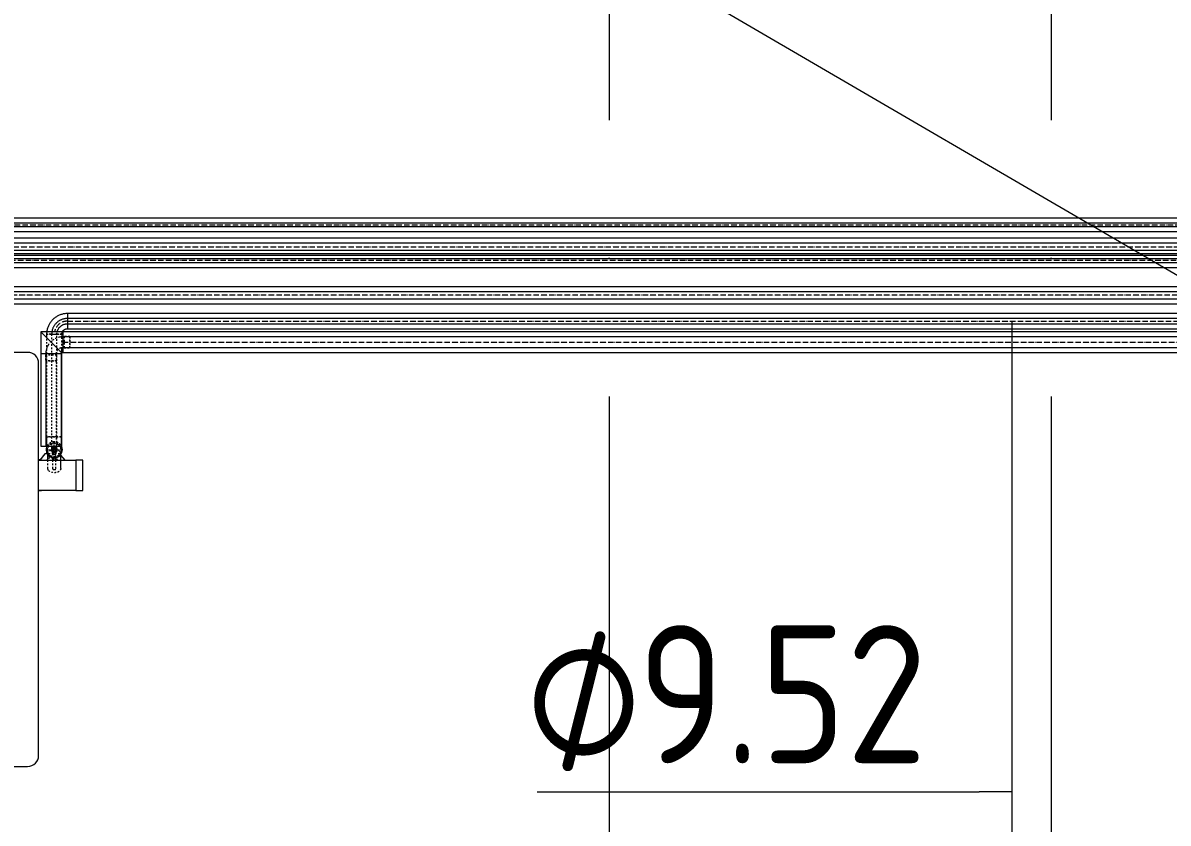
# Model space of a CAD drawing. Header units: millimetres. Extents: x -88595 to 880822, y -1054509 to -148035.
# Drawn here: x 526102 to 528175, y -279025 to -277576 of the extents above; entities that cross this region are included whole.
import ezdxf

# ---------------------------------------------------------------- set-up
doc = ezdxf.new("R2010")
doc.units = ezdxf.units.MM
for name, pattern in [('$0$ADSK_Скрыто', [6, 3, -3]), ('$1$ADSK_Скрыто', [6, 3, -3]), ('$10$ADSK_Осевая', [14, 10, -2, 0, -2]), ('$11$ADSK_Осевая', [14, 10, -2, 0, -2]), ('$2$ADSK_Скрыто', [6, 3, -3]), ('$3$ADSK_Скрыто', [6, 3, -3]), ('$4$ADSK_Скрыто', [6, 3, -3]), ('$5$ADSK_Скрыто', [6, 3, -3]), ('ADSK_Линия сетки', [25, 20, -2.5, 0, -2.5])]:
    doc.linetypes.add(name, pattern=pattern)
for name, color, linetype, lineweight in [('Изоляция', 7, 'Continuous', 18), ('Крыша', 7, 'Continuous', 9), ('Линии', 7, 'Continuous', 9), ('Марки', 7, 'Continuous', 20), ('Оборудование', 7, 'Continuous', 18), ('Оси', 7, 'Continuous', 9), ('Трубопровод', 7, 'Continuous', 18), ('Трубопроводы', 7, 'Continuous', 18)]:
    doc.layers.add(name, color=color, linetype=linetype, lineweight=lineweight)
doc.styles.add('$3$GOST Common_3', font='GOST_Common.ttf', dxfattribs={"width": 0.9, "height": 250})
doc.styles.add('$7$GOST Common', font='GOST_Common.ttf', dxfattribs={"width": 0.9, "height": 250})

# ---------------------------------------------------------------- blocks, each defined once
blk = doc.blocks.new('$0$ADSK_МедьПайка_Отвод-гнутая труба - Отвод _гнутая труба_-3197938-В_Координация_кровля ОВ3')
at = {"layer": 'Линии', "color": 190, "linetype": '$0$ADSK_Скрыто', "true_color": 0x8000ff, "flags": 128}
for points in [[(11721.8, 16212.9), (11721.8, 16213.1), (11721.8, 16213.2), (11721.8, 16213.3), (11721.8, 16213.5), (11721.8, 16213.6), (11721.9, 16213.7), (11721.9, 16213.8), (11721.9, 16213.9), (11722, 16214.1), (11722, 16214.2), (11722.1, 16214.3), (11722.1, 16214.4), (11722.2, 16214.5), (11722.3, 16214.6), (11722.3, 16214.7), (11722.4, 16214.8), (11722.5, 16214.9), (11722.6, 16215), (11722.6, 16215.1), (11722.7, 16215.2), (11722.8, 16215.3), (11722.9, 16215.4), (11723, 16215.5), (11723.1, 16215.5), (11723.2, 16215.6), (11723.3, 16215.7), (11723.5, 16215.7), (11723.6, 16215.8), (11723.7, 16215.9), (11723.8, 16215.9), (11723.9, 16215.9), (11724, 16216), (11724.2, 16216), (11724.3, 16216.1), (11724.4, 16216.1), (11724.5, 16216.1), (11724.7, 16216.1), (11724.8, 16216.1), (11724.9, 16216.1), (11725, 16216.1)], [(11721.8, 16206.2), (11721.8, 16206.7), (11721.8, 16207.2), (11721.8, 16207.7), (11721.8, 16208.1), (11721.8, 16208.6), (11721.8, 16209), (11721.8, 16209.4), (11721.8, 16209.8), (11721.8, 16210.2), (11721.8, 16210.5), (11721.8, 16210.8), (11721.8, 16211.2), (11721.8, 16211.4), (11721.8, 16211.7), (11721.8, 16211.9), (11721.8, 16212.1), (11721.8, 16212.3), (11721.8, 16212.5), (11721.8, 16212.6), (11721.8, 16212.7), (11721.8, 16212.8), (11721.8, 16212.9), (11721.8, 16212.9), (11721.8, 16212.9)], [(11725, 16216.1), (11725.1, 16216.1), (11725.2, 16216.1), (11725.3, 16216.1), (11725.5, 16216.1), (11725.6, 16216.1), (11725.7, 16216), (11725.8, 16216), (11725.9, 16216), (11726.1, 16215.9), (11726.2, 16215.9), (11726.3, 16215.8), (11726.4, 16215.8), (11726.5, 16215.7), (11726.6, 16215.6), (11726.7, 16215.6), (11726.8, 16215.5), (11726.9, 16215.4), (11727, 16215.3), (11727.1, 16215.2), (11727.2, 16215.2), (11727.3, 16215.1), (11727.4, 16215), (11727.5, 16214.9), (11727.6, 16214.8), (11727.6, 16214.7), (11727.7, 16214.6), (11727.8, 16214.4), (11727.8, 16214.3), (11727.9, 16214.2), (11727.9, 16214.1), (11728, 16214), (11728, 16213.9), (11728, 16213.7), (11728.1, 16213.6), (11728.1, 16213.5), (11728.1, 16213.4), (11728.1, 16213.2), (11728.1, 16213.1), (11728.1, 16213), (11728.1, 16212.9)], [(11728.1, 16212.9), (11728.1, 16212.9), (11728.1, 16212.9), (11728.1, 16212.8), (11728.1, 16212.7), (11728.1, 16212.6), (11728.1, 16212.5), (11728.1, 16212.3), (11728.1, 16212.1), (11728.1, 16211.9), (11728.1, 16211.7), (11728.1, 16211.4), (11728.1, 16211.2), (11728.1, 16210.8), (11728.1, 16210.5), (11728.1, 16210.2), (11728.1, 16209.8), (11728.1, 16209.4), (11728.1, 16209), (11728.1, 16208.6), (11728.1, 16208.1), (11728.1, 16207.7), (11728.1, 16207.2), (11728.1, 16206.7), (11728.1, 16206.2)]]:
    blk.add_lwpolyline(points, dxfattribs=at)
at = {"layer": 'Линии', "color": 190, "linetype": '$0$ADSK_Скрыто', "true_color": 0x8000ff}
for start, end in [(90, 270), (270, 90)]:
    blk.add_arc((11725, 16212.9), 3.17, start, end, dxfattribs=at)
for start_param, end_param in [(1.570796, 4.712389), (4.712389, 7.853982)]:
    blk.add_ellipse((11725, 16206.2), major_axis=(3.17, 0), ratio=0.573576, start_param=start_param, end_param=end_param, dxfattribs=at)
blk = doc.blocks.new('$0$ADSK_МедьПайка_Отвод-гнутая труба - Отвод _гнутая труба_-3197929-В_Координация_кровля ОВ3')
at = {"layer": 'Линии', "color": 190, "linetype": '$0$ADSK_Скрыто', "true_color": 0x8000ff}
for p, q in [((-10400.6, -15223.3), (-10405.3, -15223.3)), ((-10395.8, -15223.3), (-10400.6, -15223.3)), ((-10405.3, -15246.6), (-10405.3, -15246.8))]:
    blk.add_line(p, q, dxfattribs=at)
at = {"layer": 'Линии', "color": 190, "linetype": '$0$ADSK_Скрыто', "true_color": 0x8000ff, "flags": 128}
for points in [[(-10405.3, -15223.3), (-10405.3, -15224.3), (-10405.3, -15225.2), (-10405.3, -15226.2), (-10405.3, -15227.1), (-10405.3, -15228.1), (-10405.3, -15229), (-10405.3, -15229.9), (-10405.3, -15230.8), (-10405.3, -15231.7), (-10405.3, -15232.6), (-10405.3, -15233.5), (-10405.3, -15234.3), (-10405.3, -15235.2), (-10405.3, -15236), (-10405.3, -15236.8), (-10405.3, -15237.5), (-10405.3, -15238.3), (-10405.3, -15239), (-10405.3, -15239.7), (-10405.3, -15240.4)], [(-10395.8, -15239.9), (-10395.8, -15239.2), (-10395.8, -15238.5), (-10395.8, -15237.7), (-10395.8, -15237), (-10395.8, -15236.2), (-10395.8, -15235.4), (-10395.8, -15234.5), (-10395.8, -15233.7), (-10395.8, -15232.8), (-10395.8, -15232), (-10395.8, -15231.1), (-10395.8, -15230.2), (-10395.8, -15229.2), (-10395.8, -15228.3), (-10395.8, -15227.4), (-10395.8, -15226.4), (-10395.8, -15225.5), (-10395.8, -15224.5), (-10395.8, -15223.6), (-10395.8, -15223.3)], [(-10395.8, -15246.8), (-10395.8, -15246.7), (-10395.8, -15246.4)]]:
    blk.add_lwpolyline(points, dxfattribs=at)
at = {"layer": 'Трубопроводы', "color": 190, "true_color": 0x8000ff, "flags": 128}
for points in [[(-10405.3, -15240.4), (-10405.3, -15241.1), (-10405.3, -15241.7), (-10405.3, -15242.3), (-10405.3, -15242.8), (-10405.3, -15243.4), (-10405.3, -15243.9), (-10405.3, -15244.3), (-10405.3, -15244.8), (-10405.3, -15245.2), (-10405.3, -15245.5), (-10405.3, -15245.8), (-10405.3, -15246.1), (-10405.3, -15246.4), (-10405.3, -15246.6), (-10405.3, -15246.8), (-10405.3, -15246.9), (-10405.3, -15247), (-10405.3, -15247.1), (-10405.3, -15247.1)], [(-10395.8, -15247.1), (-10395.8, -15247.1), (-10395.8, -15247.1), (-10395.8, -15247), (-10395.8, -15246.8), (-10395.8, -15246.7), (-10395.8, -15246.4), (-10395.8, -15246.2), (-10395.8, -15245.9), (-10395.8, -15245.6), (-10395.8, -15245.3), (-10395.8, -15244.9), (-10395.8, -15244.4), (-10395.8, -15244), (-10395.8, -15243.5), (-10395.8, -15243), (-10395.8, -15242.4), (-10395.8, -15241.8), (-10395.8, -15241.2), (-10395.8, -15240.6), (-10395.8, -15239.9)]]:
    blk.add_lwpolyline(points, dxfattribs=at)
at = {"layer": 'Трубопроводы', "color": 190, "true_color": 0x8000ff}
for start, end in [(90, 270), (270, 90)]:
    blk.add_arc((-10400.6, -15247.1), 4.76, start, end, dxfattribs=at)
blk = doc.blocks.new('$0$ADSK_Наружный блок кондиционера сплит-системы1 - AV08IMVEVA-V47-В_Координация_кровля ОВ3')
at = {"layer": 'Линии', "linetype": '$0$ADSK_Скрыто'}
for p, q in [((528.7, 191.2), (506.5, 191.2)), ((530.5, 189.1), (528.7, 191.2)), ((507.8, 183.3), (506.3, 181.5)), ((522.2, 183.3), (507.8, 183.3)), ((524.9, 180), (522.2, 183.3))]:
    blk.add_line(p, q, dxfattribs=at)
at = {"layer": 'Оборудование'}
for p, q in [((470, 375), (-470, 375)), ((-490, 355), (-490, -355)), ((490, -355), (490, 355)), ((501.3, 191.2), (492.1, 180)), ((506.5, 191.2), (501.3, 191.2)), ((537.9, 180), (530.5, 189)), ((492.3, 180.2), (490, 180.2)), ((495, 180.2), (490, 180.2)), ((490, 180), (557.2, 180)), ((506.3, 181.4), (505.1, 180)), ((570, 180), (557.2, 180)), ((557.2, 180), (557.2, 125)), ((570, 125), (570, 180)), ((557.2, 125), (490, 125)), ((490, 124.8), (495, 124.8)), ((490, 124.8), (495, 124.8)), ((557.2, 125), (570, 125)), ((-470, -375), (470, -375))]:
    blk.add_line(p, q, dxfattribs=at)
for centre, start, end in [((-470, 355), 90, 180), ((470, 355), 360, 90), ((-470, -355), 180, 270), ((470, -355), 270, 360)]:
    blk.add_arc(centre, 20, start, end, dxfattribs=at)
blk = doc.blocks.new('$0$ADSK_МедьПайка_Отвод - Отвод медный под пайку двухраструбный-3266886-В_Координация_кровля ОВ3')
at = {"layer": 'Линии', "color": 134, "linetype": '$0$ADSK_Скрыто', "true_color": 0x00a6a6}
for p, q in [((-10.4, 34), (-10.4, 23.6)), ((10.4, 34), (-10.4, 34)), ((10.4, 34), (-10.4, 34)), ((-10.4, 23.6), (-9.5, 21)), ((-10.4, 23.6), (10.4, 23.6)), ((-10.4, 23.6), (10.4, 23.6)), ((-9.5, 34), (9.5, 34)), ((-9.5, 34), (9.5, 34)), ((9.5, 21), (10.4, 23.6)), ((10.4, 23.6), (10.4, 34)), ((-23.6, 10.4), (-34, 10.4)), ((-34, 10.4), (-34, -10.4)), ((-34, 10.4), (-34, -10.4)), ((-34, -9.5), (-34, 9.5)), ((-34, -9.5), (-34, 9.5)), ((-21, 9.5), (-23.6, 10.4)), ((-23.6, -10.4), (-23.6, 10.4)), ((-23.6, -10.4), (-23.6, 10.4)), ((-20.9, 9.5), (-21, 9.5)), ((-34, -10.4), (-23.6, -10.4)), ((-23.6, -10.4), (-21, -9.5))]:
    blk.add_line(p, q, dxfattribs=at)
at = {"layer": 'Линии', "color": 134, "linetype": '$0$ADSK_Скрыто', "true_color": 0x00a6a6, "flags": 128}
for points in [[(-9.5, 21), (-9.5, 20.5), (-9.6, 20.1), (-9.6, 19.6), (-9.7, 19.2), (-9.8, 18.7), (-9.9, 18.3), (-10, 17.8), (-10.1, 17.4), (-10.3, 17), (-10.4, 16.5), (-10.6, 16.1), (-10.8, 15.7), (-11, 15.3), (-11.3, 14.9), (-11.5, 14.5), (-11.8, 14.1), (-12.1, 13.8), (-12.4, 13.4), (-12.7, 13.1), (-13, 12.8), (-13.3, 12.5), (-13.7, 12.2), (-14, 11.9), (-14.4, 11.6), (-14.8, 11.3), (-15.2, 11.1), (-15.4, 11)], [(-16.1, -9.1), (-14.9, -8.9), (-13.7, -8.7), (-12.6, -8.3), (-11.4, -8), (-10.2, -7.6), (-9.1, -7.1), (-8, -6.6), (-6.9, -6.1), (-5.8, -5.5), (-4.8, -4.9), (-3.8, -4.2), (-2.8, -3.5), (-1.8, -2.7), (-0.9, -1.9), (0, -1.1), (0.9, -0.3), (1.7, 0.6), (2.5, 1.6), (3.3, 2.5), (4, 3.5)]]:
    blk.add_lwpolyline(points, dxfattribs=at)
at = {"layer": 'Трубопроводы', "color": 134, "true_color": 0x00a6a6, "flags": 128}
for points in [[(4, 3.5), (4.7, 4.5), (5.3, 5.5), (5.9, 6.6), (6.5, 7.7), (7, 8.8), (7.5, 9.9), (7.9, 11.1), (8.2, 12.2), (8.6, 13.4), (8.8, 14.6), (9.1, 15.8), (9.3, 17), (9.4, 18.2), (9.5, 19.5), (9.5, 20.7), (9.5, 21)], [(-15.4, 11), (-15.6, 10.9), (-16, 10.7), (-16.4, 10.5), (-16.8, 10.3), (-17.3, 10.1), (-17.7, 10), (-18.2, 9.9), (-18.6, 9.8), (-19, 9.7), (-19.5, 9.6), (-20, 9.6), (-20.4, 9.5), (-20.9, 9.5), (-21, 9.5)], [(-21, -9.5), (-19.8, -9.5), (-18.6, -9.4), (-17.3, -9.3), (-16.1, -9.1)]]:
    blk.add_lwpolyline(points, dxfattribs=at)
blk = doc.blocks.new('$0$ADSK_МедьПайка_Отвод-гнутая труба - Отвод _гнутая труба_-V52-В_Координация_кровля ОВ3')
at = {"layer": 'Линии', "color": 190, "linetype": '$0$ADSK_Скрыто', "true_color": 0x8000ff}
for p, q in [((-3.1, 23.8), (-3.5, 23.8)), ((-3.1, 23.8), (-3.5, 23.8)), ((3.5, 23.8), (3.1, 23.8)), ((3.5, 23.8), (3.1, 23.8))]:
    blk.add_line(p, q, dxfattribs=at)
at = {"layer": 'Линии', "color": 190, "linetype": '$0$ADSK_Скрыто', "true_color": 0x8000ff, "flags": 128}
for points in [[(-4.8, 23.8), (-4.8, 23), (-4.8, 22.3), (-4.9, 21.5), (-5, 20.8), (-5.1, 20)], [(4.5, 20.1), (4.6, 21.2), (4.7, 22.3), (4.8, 23.5), (4.8, 23.8)]]:
    blk.add_lwpolyline(points, dxfattribs=at)
at = {"layer": 'Трубопроводы', "color": 190, "true_color": 0x8000ff, "flags": 128}
for points in [[(-23.8, -4.8), (-22.7, -4.7), (-21.5, -4.7), (-20.4, -4.6), (-19.2, -4.4), (-18.1, -4.2), (-17, -3.9), (-15.9, -3.6), (-14.8, -3.3), (-13.7, -2.9), (-12.7, -2.5), (-11.6, -2), (-10.6, -1.5), (-9.6, -1), (-8.6, -0.4), (-7.7, 0.2), (-6.7, 0.9), (-5.8, 1.6), (-5, 2.3), (-4.1, 3.1), (-3.3, 3.9), (-2.5, 4.7), (-1.8, 5.6), (-1.1, 6.5), (-0.4, 7.4), (0.2, 8.4), (0.8, 9.3), (1.4, 10.3), (1.9, 11.4), (2.4, 12.4), (2.8, 13.5), (3.2, 14.5), (3.6, 15.6), (3.9, 16.7), (4.1, 17.8), (4.3, 18.9), (4.5, 20.1)], [(-5.1, 20), (-5.3, 19.3), (-5.5, 18.5), (-5.7, 17.8), (-6, 17.1), (-6.3, 16.4), (-6.6, 15.7), (-6.9, 15), (-7.3, 14.3), (-7.7, 13.7), (-8.1, 13), (-8.5, 12.4), (-9, 11.8), (-9.5, 11.2), (-10, 10.7), (-10.5, 10.1), (-11.1, 9.6), (-11.7, 9.1), (-12.3, 8.7), (-12.9, 8.2), (-13.5, 7.8), (-14.2, 7.4), (-14.8, 7), (-15.5, 6.7), (-16.2, 6.3), (-16.9, 6.1), (-17.6, 5.8), (-18.3, 5.6), (-19.1, 5.4), (-19.8, 5.2), (-20.6, 5), (-21.3, 4.9), (-22.1, 4.8), (-22.8, 4.8), (-23.6, 4.8), (-23.8, 4.8)]]:
    blk.add_lwpolyline(points, dxfattribs=at)
blk = doc.blocks.new('$0$ADSK_МедьПайка_Муфта редукционная - Муфта редукционная медная под пайку-3266786-В_Координация_кровля ОВ3')
at = {"layer": 'Линии', "color": 190, "linetype": '$0$ADSK_Скрыто', "true_color": 0x8000ff}
for radius, start, end in [(5.57, 0, 180), (5.57, 0, 180), (5.57, 0, 180), (5.57, 180, 0), (5.57, 180, 0), (5.57, 180, 0), (3.94, 0, 180), (3.93, 0, 180), (3.94, 0, 180), (3.93, 180, 0), (3.94, 180, 0), (3.93, 180, 0), (3.17, 0, 180), (3.17, 0, 180), (3.17, 180, 0), (3.17, 180, 0)]:
    blk.add_arc((-10400.6, -15247.1), radius, start, end, dxfattribs=at)
blk = doc.blocks.new('$0$ADSK_M_Трубы - Диаметр_8-160846-В_Координация_кровля ОВ3')
at = {"layer": 'Марки'}
blk.add_line((0, 0), (8, 0), dxfattribs=at)
blk = doc.blocks.new('Кровля')
at = {"layer": 'Крыша'}
blk.add_line((537686, 650022.5), (548966.2, 643439.7), dxfattribs=at)
at = {"layer": 'Оси', "linetype": 'ADSK_Линия сетки', "ltscale": 100}
for p, q in [((539430.5, 660685.5), (539430.5, 629959.3)), ((540230.5, 660685.5), (540230.5, 631229.3))]:
    blk.add_line(p, q, dxfattribs=at)

msp = doc.modelspace()

# ---------------------------------------------------------------- linework, layer by layer
at = {"layer": 'Изоляция', "color": 190, "true_color": 0x8000ff}
for p, q in [((536540.5, -277929.7), (523774.5, -277929.7)), ((523774.5, -277954), (536540.5, -277954)), ((536536.8, -277994.3), (524974.5, -277994.3)), ((524974.5, -278018.7), (536536.8, -278018.7)), ((536621.9, -278102.3), (526182.5, -278102.3)), ((526182.5, -278102.3), (526182.5, -278129.8)), ((526144.9, -278139.9), (526144.9, -278141.9)), ((526152.7, -278139.9), (526155.1, -278139.9)), ((526155.6, -278139.9), (526161.7, -278139.9)), ((526162.2, -278139.9), (526164.6, -278139.9)), ((526172.4, -278141.9), (526172.4, -278139.9)), ((526182.5, -278129.8), (536621.9, -278129.8)), ((526172.4, -278325.5), (526172.4, -278166.4)), ((526172.4, -278325.5), (526171.1, -278325.5)), ((526146.5, -278356.1), (526146.5, -278367.7)), ((526170.8, -278379.8), (526170.8, -278356.1))]:
    msp.add_line(p, q, dxfattribs=at)
at = {"layer": 'Изоляция', "color": 134, "true_color": 0x00a6a6}
for p, q in [((536540.5, -277966), (523786.5, -277966)), ((523786.5, -277996.7), (536584, -277996.7)), ((536567.6, -278053.9), (524990.4, -278053.9)), ((524990.4, -278084.6), (536567.6, -278084.6)), ((526134.5, -278135.6), (526134.5, -278342.3)), ((536684.8, -278135.6), (526134.5, -278135.6)), ((526174, -278135.6), (526174, -278172.7)), ((526169, -278175.1), (526134.5, -278175.1)), ((526171.5, -278342.3), (526171.5, -278172.7)), ((526171.5, -278172.7), (536684.8, -278172.7)), ((526134.5, -278342.3), (526171.5, -278342.3))]:
    msp.add_line(p, q, dxfattribs=at)
at = {"layer": 'Изоляция', "color": 190, "true_color": 0x8000ff, "flags": 128}
for points in [[(526182.5, -278102.3), (526181, -278102.4), (526179.5, -278102.4), (526178, -278102.6), (526176.5, -278102.8), (526175, -278103.1), (526173.5, -278103.4), (526172.1, -278103.8), (526170.6, -278104.2), (526169.2, -278104.7), (526167.8, -278105.3), (526166.5, -278105.9), (526165.1, -278106.6), (526163.8, -278107.3), (526162.5, -278108.1), (526161.3, -278108.9), (526160, -278109.8), (526158.8, -278110.7), (526157.7, -278111.6), (526156.6, -278112.7), (526155.5, -278113.7), (526154.5, -278114.8), (526153.5, -278116), (526152.6, -278117.1), (526151.7, -278118.3), (526150.9, -278119.6), (526150.1, -278120.9), (526149.3, -278122.2), (526148.7, -278123.5), (526148, -278124.9), (526147.5, -278126.3), (526146.9, -278127.7), (526146.5, -278129.1), (526146.1, -278130.6), (526145.7, -278132), (526145.4, -278133.5), (526145.2, -278135), (526145.1, -278136.5), (526144.9, -278138), (526144.9, -278139.5), (526144.9, -278139.9)], [(526172.4, -278139.9), (526172.4, -278139.5), (526172.5, -278139.1), (526172.5, -278138.7), (526172.5, -278138.3), (526172.6, -278137.9), (526172.7, -278137.5), (526172.8, -278137.1), (526172.9, -278136.7), (526173.1, -278136.3), (526173.2, -278136), (526173.4, -278135.6), (526173.6, -278135.2), (526173.7, -278134.9), (526174, -278134.5), (526174.2, -278134.2), (526174.4, -278133.9), (526174.7, -278133.6), (526174.9, -278133.3), (526175.2, -278133), (526175.5, -278132.7), (526175.8, -278132.4), (526176.1, -278132.1), (526176.4, -278131.9), (526176.7, -278131.7), (526177, -278131.4), (526177.4, -278131.2), (526177.7, -278131), (526178.1, -278130.8), (526178.5, -278130.7), (526178.8, -278130.5), (526179.2, -278130.4), (526179.6, -278130.3), (526180, -278130.2), (526180.4, -278130.1), (526180.8, -278130), (526181.2, -278129.9), (526181.5, -278129.9), (526182, -278129.9), (526182.4, -278129.8), (526182.5, -278129.8)], [(526144.9, -278325.5), (526144.9, -278326.5), (526144.9, -278327.4), (526144.9, -278328.4), (526144.9, -278329.3), (526144.9, -278330.3), (526144.9, -278331.2), (526144.9, -278332.1), (526144.9, -278333), (526144.9, -278333.9), (526144.9, -278334.8), (526144.9, -278335.7), (526144.9, -278336.5), (526144.9, -278337.4), (526144.9, -278338.2), (526144.9, -278339), (526144.9, -278339.7), (526144.9, -278340.5), (526144.9, -278341.2), (526144.9, -278341.9), (526144.9, -278342.6), (526144.9, -278343.3), (526144.9, -278343.9), (526144.9, -278344.5), (526144.9, -278345), (526144.9, -278345.6), (526144.9, -278346.1), (526144.9, -278346.5), (526144.9, -278347), (526144.9, -278347.4), (526144.9, -278347.7), (526144.9, -278348), (526144.9, -278348.3), (526144.9, -278348.6), (526144.9, -278348.8), (526144.9, -278349), (526144.9, -278349.1), (526144.9, -278349.2), (526144.9, -278349.3), (526144.9, -278349.3)], [(526172.4, -278349.3), (526172.4, -278349.3), (526172.4, -278349.3), (526172.4, -278349.2), (526172.4, -278349), (526172.4, -278348.9), (526172.4, -278348.6), (526172.4, -278348.4), (526172.4, -278348.1), (526172.4, -278347.8), (526172.4, -278347.5), (526172.4, -278347.1), (526172.4, -278346.6), (526172.4, -278346.2), (526172.4, -278345.7), (526172.4, -278345.2), (526172.4, -278344.6), (526172.4, -278344), (526172.4, -278343.4), (526172.4, -278342.8), (526172.4, -278342.1), (526172.4, -278341.4), (526172.4, -278340.7), (526172.4, -278339.9), (526172.4, -278339.2), (526172.4, -278338.4), (526172.4, -278337.6), (526172.4, -278336.7), (526172.4, -278335.9), (526172.4, -278335), (526172.4, -278334.2), (526172.4, -278333.3), (526172.4, -278332.4), (526172.4, -278331.4), (526172.4, -278330.5), (526172.4, -278329.6), (526172.4, -278328.6), (526172.4, -278327.7), (526172.4, -278326.7), (526172.4, -278325.8), (526172.4, -278325.5)], [(526146.5, -278356.1), (526146.5, -278355.6), (526146.5, -278355.1), (526146.5, -278354.6), (526146.5, -278354.1), (526146.5, -278353.7)], [(526170.8, -278353.7), (526170.8, -278354.1), (526170.8, -278354.6), (526170.8, -278355.1), (526170.8, -278355.6), (526170.8, -278356.1)]]:
    msp.add_lwpolyline(points, dxfattribs=at)
at = {"layer": 'Изоляция', "color": 190, "true_color": 0x8000ff}
for radius, start, end in [(14.6, 165.1852, 180), (14.6, 180, 255.5482), (13.8, 165, 180), (13.8, 165, 180), (13.8, 174.3543, 180), (13.8, 180, 182.5503), (13.8, 180, 270), (13.8, 182.3225, 255), (13.8, 270, 0), (13.8, 285, 357.6775), (14.6, 284.4518, 0), (13.8, 306.8983, 0), (13.8, 0, 15.6587), (13.8, 0, 15), (13.8, 0, 15), (14.6, 0, 14.8172), (13.8, 194.2596, 233.1015), (13.8, 251.6038, 259.5197), (14.6, 262.4808, 270), (14.6, 270, 282.521), (13.8, 280.4803, 288.3963)]:
    msp.add_arc((526158.7, -278349.3), radius, start, end, dxfattribs=at)
for start_param, end_param in [(3.141593, 3.665191), (3.141593, 4.45059), (3.665191, 4.45059), (4.974188, 6.283185), (4.974188, 5.235988), (5.235988, 6.283185)]:
    msp.add_ellipse((526158.7, -278356.1), major_axis=(12.2, 0), ratio=0.573576, start_param=start_param, end_param=end_param, dxfattribs=at)
at = {"layer": 'Изоляция', "color": 134, "true_color": 0x00a6a6}
for points, knots in [([(526134.5, -278135.6), (526134.5, -278135.6), (526134.8, -278135.9), (526135.8, -278137), (526136.9, -278138), (526138, -278139.2), (526139.1, -278140.2), (526140.2, -278141.3), (526141.7, -278142.8), (526143.4, -278144.5), (526144.8, -278145.9), (526146.3, -278147.4), (526149, -278150.1), (526151.4, -278152.5), (526153, -278154.1)], [0, 0, 0, 0, 0.166667, 0.25, 0.333333, 0.416667, 0.458333, 0.5, 0.583333, 0.666667, 0.708333, 0.75, 0.833333, 1, 1, 1, 1]), ([(526153, -278154.1), (526154.7, -278155.7), (526157, -278158.2), (526160.1, -278161.2), (526161.9, -278163.1), (526163.3, -278164.4), (526164.6, -278165.7), (526165.8, -278167), (526166.9, -278168.1), (526168, -278169.1), (526168.6, -278169.8), (526169, -278170.2)], [0, 0, 0, 0, 0.1666667, 0.25, 0.3333333, 0.375, 0.4166667, 0.5, 0.5416667, 0.5833333, 0.6666667, 0.6666667, 0.6666667, 0.6666667])]:
    msp.add_open_spline(points, degree=3, knots=knots, dxfattribs=at)
at = {"layer": 'Линии', "color": 190, "linetype": '$1$ADSK_Скрыто', "true_color": 0x8000ff}
for p, q in [((526152.6, -278139.9), (526144.9, -278139.9)), ((526144.9, -278139.9), (526152.7, -278139.9)), ((526144.9, -278139.9), (526145.2, -278139.9)), ((526144.9, -278141.9), (526144.9, -278165.8)), ((526153.9, -278139.9), (526153.9, -278325.5)), ((526155.5, -278139.9), (526155.1, -278139.9)), ((526155.5, -278139.9), (526155.1, -278139.9)), ((526155.1, -278139.9), (526155.6, -278139.9)), ((526161.7, -278139.9), (526162.2, -278139.9)), ((526162.2, -278139.9), (526161.8, -278139.9)), ((526162.2, -278139.9), (526161.8, -278139.9)), ((526163.4, -278325.5), (526163.4, -278139.9)), ((526164.6, -278139.9), (526172.4, -278139.9)), ((526172.4, -278139.9), (526164.7, -278139.9)), ((526169.4, -278139.9), (526172.4, -278139.9)), ((526172.4, -278166.3), (526172.4, -278141.9)), ((526182.4, -278129.8), (526182.5, -278129.8)), ((526144.9, -278166.1), (526144.9, -278325.5)), ((526144.9, -278325.5), (526171.1, -278325.5)), ((526163.4, -278325.5), (526144.9, -278325.5)), ((526145.2, -278325.5), (526144.9, -278325.5)), ((526171.1, -278325.5), (526153.9, -278325.5)), ((526144.9, -278348.8), (526144.9, -278349)), ((526146.5, -278353.7), (526146.5, -278353.3)), ((526146.5, -278367.7), (526146.5, -278383.1)), ((526155.5, -278356.1), (526155.5, -278362.5)), ((526155.5, -278367.7), (526155.5, -278383.1)), ((526161.8, -278362.5), (526161.8, -278356.1)), ((526161.8, -278383.1), (526161.8, -278367.7)), ((526170.8, -278353.3), (526170.8, -278353.7)), ((526170.8, -278383.1), (526170.8, -278379.8))]:
    msp.add_line(p, q, dxfattribs=at)
at = {"layer": 'Линии', "color": 134, "linetype": '$1$ADSK_Скрыто', "true_color": 0x00a6a6}
for p, q in [((526162.5, -278342.3), (526162.5, -278175.1)), ((526171.5, -278175.1), (526169, -278175.1)), ((526170.4, -278175.1), (526171.5, -278175.1)), ((526170.4, -278175.1), (526171.5, -278175.1))]:
    msp.add_line(p, q, dxfattribs=at)
at = {"layer": 'Линии', "color": 190, "linetype": '$4$ADSK_Скрыто', "true_color": 0x8000ff, "flags": 128}
for points in [[(526146.5, -278349.3), (526146.5, -278348.8), (526146.5, -278348.4), (526146.6, -278347.9), (526146.6, -278347.4), (526146.7, -278346.9), (526146.8, -278346.4), (526147, -278346), (526147.1, -278345.5), (526147.3, -278345), (526147.4, -278344.6), (526147.6, -278344.1), (526147.9, -278343.7), (526148.1, -278343.3), (526148.3, -278342.9), (526148.6, -278342.5), (526148.9, -278342.1), (526149.2, -278341.7), (526149.5, -278341.3), (526149.8, -278340.9), (526150.2, -278340.6), (526150.5, -278340.3), (526150.9, -278339.9), (526151.3, -278339.6), (526151.7, -278339.4), (526152.1, -278339.1), (526152.5, -278338.8), (526152.9, -278338.6), (526153.4, -278338.4), (526153.8, -278338.2), (526154.2, -278338), (526154.7, -278337.8), (526155.2, -278337.7), (526155.6, -278337.5), (526156.1, -278337.4), (526156.6, -278337.3), (526157.1, -278337.3), (526157.6, -278337.2), (526158, -278337.2), (526158.5, -278337.2), (526158.7, -278337.2)], [(526146.5, -278353), (526146.5, -278352.9), (526146.5, -278352.5), (526146.5, -278352.1), (526146.5, -278351.8), (526146.5, -278351.4), (526146.5, -278351.1), (526146.5, -278350.8), (526146.5, -278350.6), (526146.5, -278350.3), (526146.5, -278350.1), (526146.5, -278349.9), (526146.5, -278349.8), (526146.5, -278349.6), (526146.5, -278349.5), (526146.5, -278349.4), (526146.5, -278349.4), (526146.5, -278349.3), (526146.5, -278349.3)], [(526158.7, -278337.2), (526159.1, -278337.2), (526159.6, -278337.2), (526160.1, -278337.2), (526160.6, -278337.3), (526161.1, -278337.4), (526161.6, -278337.5), (526162, -278337.6), (526162.5, -278337.8), (526162.9, -278337.9), (526163.4, -278338.1), (526163.8, -278338.3), (526164.3, -278338.5), (526164.7, -278338.8), (526165.1, -278339), (526165.5, -278339.3), (526165.9, -278339.6), (526166.3, -278339.9), (526166.7, -278340.2), (526167, -278340.5), (526167.4, -278340.8), (526167.7, -278341.2), (526168, -278341.6), (526168.3, -278342), (526168.6, -278342.3), (526168.9, -278342.8), (526169.2, -278343.2), (526169.4, -278343.6), (526169.6, -278344), (526169.8, -278344.5), (526170, -278344.9), (526170.2, -278345.4), (526170.3, -278345.8), (526170.5, -278346.3), (526170.6, -278346.8), (526170.7, -278347.3), (526170.7, -278347.7), (526170.8, -278348.2), (526170.8, -278348.7), (526170.8, -278349.2), (526170.8, -278349.3)], [(526170.8, -278349.3), (526170.8, -278349.3), (526170.8, -278349.4), (526170.8, -278349.4), (526170.8, -278349.5), (526170.8, -278349.6), (526170.8, -278349.8), (526170.8, -278349.9), (526170.8, -278350.1), (526170.8, -278350.3), (526170.8, -278350.6), (526170.8, -278350.8), (526170.8, -278351.1), (526170.8, -278351.4), (526170.8, -278351.8), (526170.8, -278352.1), (526170.8, -278352.5), (526170.8, -278352.9), (526170.8, -278353)], [(526172.4, -278349), (526172.4, -278348.9), (526172.4, -278348.6)]]:
    msp.add_lwpolyline(points, dxfattribs=at)
at = {"layer": 'Линии', "color": 190, "linetype": '$2$ADSK_Скрыто', "true_color": 0x8000ff}
for centre, radius, start, end in [((526158.7, -278349.3), 14.6, 90, 164.985), ((526158.7, -278349.3), 13.8, 182.7623, 194.0476), ((526158.7, -278349.3), 13.8, 90, 174.1424), ((526158.7, -278349.3), 13.8, 90, 165), ((526158.7, -278349.3), 12.2, 90, 180), ((526158.7, -278349.3), 12.2, 180, 270), ((526158.7, -278349.3), 4.76, 0, 180), ((526158.7, -278349.3), 4.76, 180, 0), ((526158.7, -278351.7), 2.38, 90, 270), ((526158.7, -278349.3), 14.6, 15.0174, 90), ((526158.7, -278349.3), 13.8, 15.8707, 90), ((526158.7, -278349.3), 13.8, 15, 90), ((526158.7, -278349.3), 12.2, 0, 90), ((526158.7, -278347), 2.38, 270, 90), ((526158.7, -278349.3), 12.2, 270, 0), ((526158.7, -278349.3), 13.8, 233.3135, 251.3918), ((526158.7, -278349.3), 14.6, 255.7484, 256.7055), ((526158.7, -278349.3), 14.6, 258.2524, 262.2806), ((526158.7, -278349.3), 13.8, 259.7317, 270), ((526158.7, -278349.3), 13.8, 270, 280.2683), ((526158.7, -278349.3), 14.6, 283.2945, 284.2516), ((526158.7, -278349.3), 13.8, 288.6083, 306.6863)]:
    msp.add_arc(centre, radius, start, end, dxfattribs=at)
at = {"layer": 'Линии', "color": 190, "linetype": '$3$ADSK_Скрыто', "true_color": 0x8000ff}
for centre, major_axis, start_param, end_param in [((526158.7, -278356.1), (12.2, 0), 2.094395, 3.141593), ((526158.7, -278356.1), (12.2, 0), 0.523599, 2.094395), ((526158.7, -278356.1), (3.17, 0), 1.570796, 3.141593), ((526158.7, -278356.1), (3.17, 0), 3.141593, 4.712389), ((526158.7, -278356.1), (12.2, 0), 4.45059, 4.627635), ((526158.7, -278356.1), (12.2, 0), 4.45059, 4.627635), ((526158.7, -278356.1), (3.17, 0), 0, 1.570796), ((526158.7, -278356.1), (3.17, 0), 4.712389, 6.283185), ((526158.7, -278356.1), (12.2, 0), 4.797143, 4.89968), ((526158.7, -278356.1), (12.2, 0), 4.797143, 4.89968), ((526158.7, -278356.1), (12.2, 0), 4.926023, 4.974188), ((526158.7, -278356.1), (12.2, 0), 4.926023, 4.974188), ((526158.7, -278356.1), (12.2, 0), 0, 0.523599), ((526158.7, -278383.1), (12.2, 0), 3.141593, 3.665191), ((526158.7, -278383.1), (12.2, 0), 3.665191, 5.235988), ((526158.7, -278383.1), (3.17, 0), 2.879793, 3.141593), ((526158.7, -278383.1), (3.17, 0), 3.141593, 4.712389), ((526158.7, -278383.1), (3.17, 0), 4.712389, 6.283185), ((526158.7, -278383.1), (3.17, 0), 0, 0.261799), ((526158.7, -278383.1), (12.2, 0), 5.235988, 6.283185)]:
    msp.add_ellipse(centre, major_axis=major_axis, ratio=0.573576, start_param=start_param, end_param=end_param, dxfattribs=at)
at = {"layer": 'Линии', "color": 134, "linetype": '$5$ADSK_Скрыто', "true_color": 0x00a6a6}
msp.add_open_spline([(526169, -278170.2), (526169.4, -278170.6), (526170.2, -278171.3), (526171.2, -278172.3), (526171.5, -278172.7), (526171.5, -278172.7)], degree=3, knots=[0.6666667, 0.6666667, 0.6666667, 0.6666667, 0.75, 0.8333333, 1, 1, 1, 1], dxfattribs=at)
msp.add_open_spline([(526171.5, -278172.7), (526171.5, -278172.7), (526171.3, -278172.4), (526170.9, -278172)], degree=3, dxfattribs=at)
at = {"layer": 'Марки'}
for p, q in [((527891.9, -278116.1), (527891.9, -278968.4)), ((527891.9, -278158.9), (527891.9, -279342.4)), ((527891.9, -278968.4), (527832.9, -278968.4))]:
    msp.add_line(p, q, dxfattribs=at)
at = {"layer": 'Трубопровод', "color": 190, "true_color": 0x8000ff}
for p, q in [((536540.5, -277938.7), (523774.5, -277938.7)), ((523774.5, -277945), (536540.5, -277945)), ((536536.8, -278003.3), (524974.5, -278003.3)), ((524974.5, -278009.7), (536536.8, -278009.7)), ((536621.9, -278111.3), (526182.5, -278111.3)), ((526182.5, -278120.8), (536621.9, -278120.8)), ((526155.5, -278362.6), (526155.5, -278367.7)), ((526161.8, -278367.7), (526161.8, -278362.6))]:
    msp.add_line(p, q, dxfattribs=at)
at = {"layer": 'Трубопровод', "color": 190, "linetype": '$10$ADSK_Осевая', "true_color": 0x8000ff}
for p, q in [((523774.5, -277941.8), (536540.5, -277941.8)), ((536536.8, -278006.5), (524974.5, -278006.5)), ((526182.5, -278116.1), (536621.9, -278116.1)), ((526149.1, -278349.3), (526168.2, -278349.3)), ((526158.7, -278358.9), (526158.7, -278339.8)), ((526158.7, -278367.7), (526158.7, -278363.9))]:
    msp.add_line(p, q, dxfattribs=at)
at = {"layer": 'Трубопровод', "color": 134, "true_color": 0x00a6a6}
for p, q in [((536584, -277975), (523786.5, -277975)), ((523786.5, -277987.7), (536584, -277987.7)), ((536567.6, -278062.9), (524990.4, -278062.9)), ((524990.4, -278075.6), (536567.6, -278075.6)), ((536684.8, -278144.6), (526174, -278144.6)), ((526174, -278163.7), (536684.8, -278163.7)), ((526143.5, -278175.1), (526143.5, -278342.3))]:
    msp.add_line(p, q, dxfattribs=at)
at = {"layer": 'Трубопровод', "color": 134, "linetype": '$10$ADSK_Осевая', "true_color": 0x00a6a6}
for p, q in [((523786.5, -277981.4), (536584, -277981.4)), ((536567.6, -278069.3), (524990.4, -278069.3)), ((526174, -278154.1), (536684.8, -278154.1))]:
    msp.add_line(p, q, dxfattribs=at)
at = {"layer": 'Трубопроводы', "color": 190, "linetype": '$10$ADSK_Осевая', "true_color": 0x8000ff}
msp.add_line((526158.7, -278342.4), (526158.7, -278349.3), dxfattribs=at)
at = {"layer": 'Трубопроводы', "color": 190, "linetype": '$11$ADSK_Осевая', "true_color": 0x8000ff}
msp.add_arc((526182.5, -278139.9), 23.8, 90, 170.2499, dxfattribs=at)
at = {"layer": 'Трубопроводы', "color": 134, "linetype": '$11$ADSK_Осевая', "true_color": 0x00a6a6}
msp.add_arc((526174, -278175.1), 21, 90, 96.5583, dxfattribs=at)

# ---------------------------------------------------------------- block references
at = {"layer": 'Линии', "color": 190, "linetype": '$0$ADSK_Скрыто', "true_color": 0x8000ff, "rotation": 180}
msp.add_blockref('$0$ADSK_МедьПайка_Отвод-гнутая труба - Отвод _гнутая труба_-V52-В_Координация_кровля ОВ3', (526158.7, -278116.1), dxfattribs=at)
at = {"layer": 'Линии', "color": 134, "linetype": '$0$ADSK_Скрыто', "true_color": 0x00a6a6, "rotation": 180}
msp.add_blockref('$0$ADSK_МедьПайка_Отвод - Отвод медный под пайку двухраструбный-3266886-В_Координация_кровля ОВ3', (526153, -278154.1), dxfattribs=at)
at = {"layer": 'Линии', "linetype": '$0$ADSK_Скрыто'}
msp.add_blockref('$0$ADSK_Наружный блок кондиционера сплит-системы1 - AV08IMVEVA-V47-В_Координация_кровля ОВ3', (525640.3, -278547.7), dxfattribs=at)
at = {"layer": 'Линии', "color": 190, "linetype": '$0$ADSK_Скрыто', "true_color": 0x8000ff}
for name, p in [('$0$ADSK_МедьПайка_Отвод-гнутая труба - Отвод _гнутая труба_-3197929-В_Координация_кровля ОВ3', (536559.2, -263102.2)), ('$0$ADSK_МедьПайка_Муфта редукционная - Муфта редукционная медная под пайку-3266786-В_Координация_кровля ОВ3', (536559.2, -263102.2)), ('$0$ADSK_МедьПайка_Отвод-гнутая труба - Отвод _гнутая труба_-3197938-В_Координация_кровля ОВ3', (514433.7, -294562.3))]:
    msp.add_blockref(name, p, dxfattribs=at)
at = {"layer": 'Марки', "xscale": 99.99999999999993, "yscale": 99.99999999999993, "zscale": 99.99999999999993}
msp.add_blockref('$0$ADSK_M_Трубы - Диаметр_8-160846-В_Координация_кровля ОВ3', (527032.9, -278968.4), dxfattribs=at)
at = {"layer": 'Оборудование', "color": 5, "true_color": 0x0000ff}
msp.add_blockref('Кровля', (-12267.3, -926437.4), dxfattribs=at)

# ---------------------------------------------------------------- texts
at = {"layer": 'Марки', "lineweight": 9, "char_height": 250, "attachment_point": 1}
for s, insert, width, style in [('\\fGOST Common|b0|i0|c254|p34|;\\W.9;⌀', (527012.1, -278666.8), 245.316, '$3$GOST Common_3'), ('9.52', (527214.6, -278666.8), 663.797, '$7$GOST Common')]:
    msp.add_mtext(s, dxfattribs=dict(at, insert=insert, width=width, style=style))

doc.saveas('drawing.dxf')
